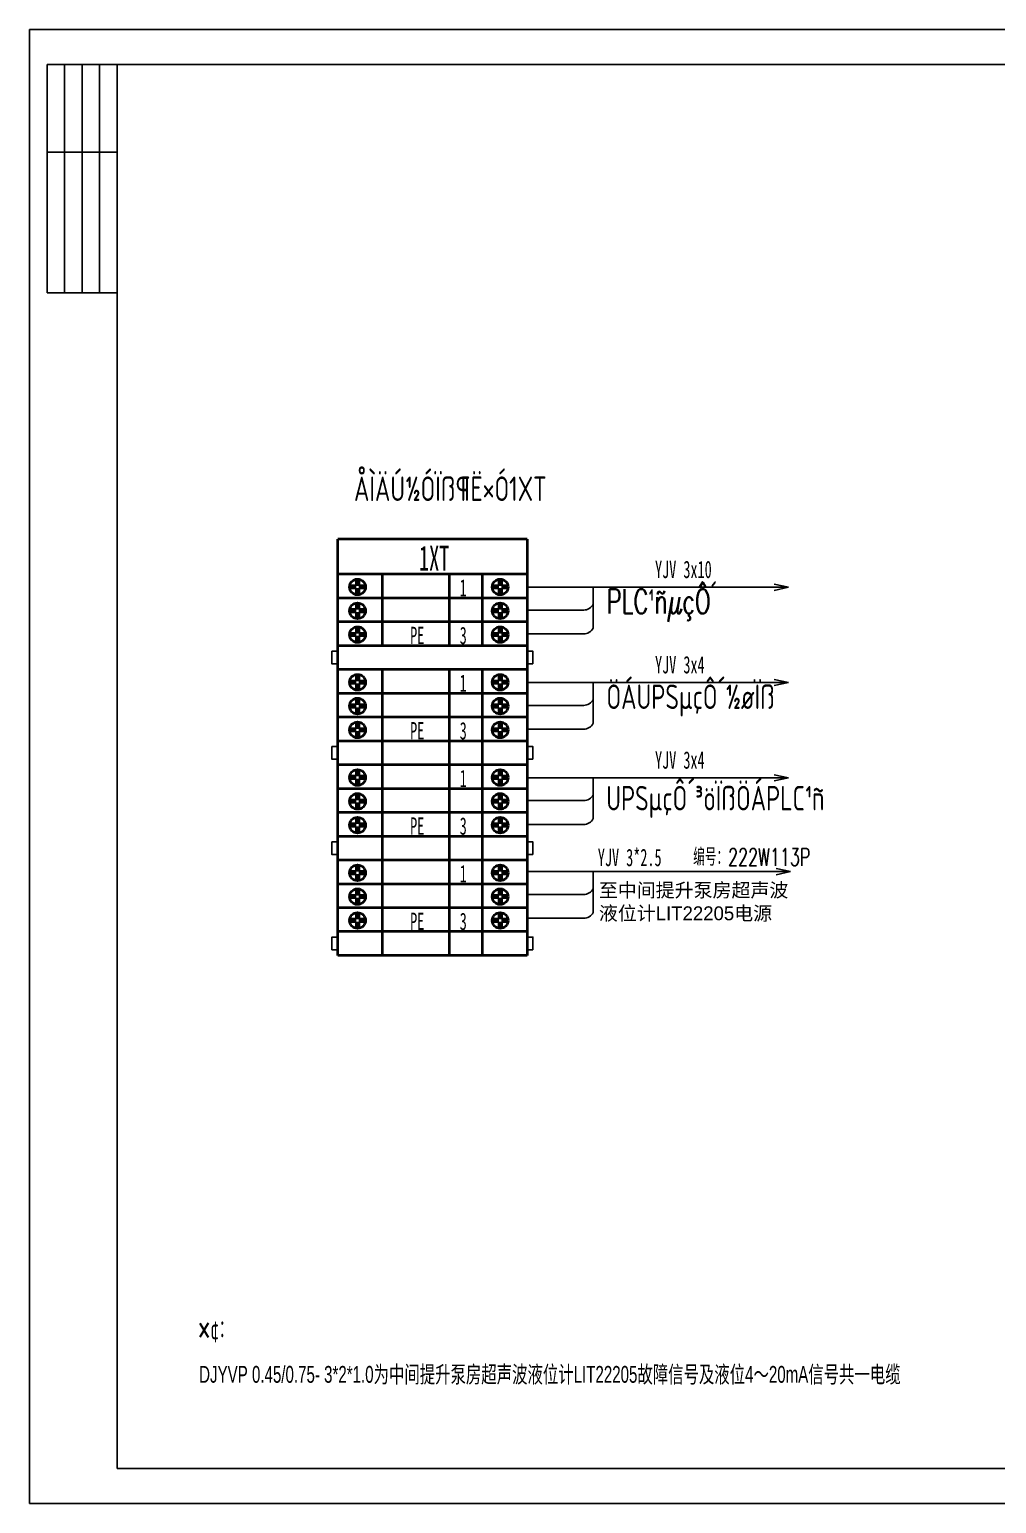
# Model space of a CAD drawing. Header units: millimetres. Extents: x 201 to 11482, y -7821 to 251.
# Drawn here: x 7491.3 to 7767, y -6996.3 to -6576.3 of the extents above; entities that cross this region are included whole.
import ezdxf

# ---------------------------------------------------------------- set-up
doc = ezdxf.new("R2010")
doc.units = ezdxf.units.MM
doc.linetypes.add('CENTER2', pattern=[1.125, 0.75, -0.125, 0.125, -0.125])
doc.layers.add('01', color=3, linetype='Continuous', lineweight=40)
doc.layers.add('SECTION', color=3, linetype='CENTER2', lineweight=9)
doc.layers.add('02', color=7, linetype='Continuous')
doc.layers.add('11', color=7, linetype='Continuous')
doc.styles.add('HZ', font='txt', dxfattribs={"width": 0.67, "bigfont": 'hztxt'})

msp = doc.modelspace()

# ---------------------------------------------------------------- linework, layer by layer
for p, q in [((7491.343, -6576.252), (8085.351, -6576.252)), ((7491.343, -6576.252), (7491.343, -6996.258)), ((7501.343, -6586.252), (7501.343, -6651.253)), ((7506.343, -6586.252), (7506.343, -6651.253)), ((7511.343, -6586.252), (7511.343, -6651.253)), ((7496.343, -6611.253), (7516.343, -6611.253)), ((7496.343, -6651.253), (7516.343, -6651.253)), ((7491.343, -6996.258), (8085.351, -6996.258))]:
    msp.add_line(p, q)
at = {"color": 1}
for p, q in [((7496.343, -6586.252), (7496.343, -6651.253)), ((7496.343, -6586.252), (7516.343, -6586.252)), ((7516.343, -6586.252), (7516.343, -6986.258)), ((7516.343, -6586.252), (7516.343, -6986.258)), ((8075.351, -6586.252), (7516.343, -6586.252)), ((7516.343, -6986.258), (8072.351, -6986.258)), ((7516.343, -6986.258), (8075.351, -6986.258))]:
    msp.add_line(p, q, dxfattribs=at)
for points in [[(7579.231, -6757.029), (7577.577, -6757.029), (7577.577, -6753.421), (7579.231, -6753.421)], [(7634.861, -6757.029), (7633.208, -6757.029), (7633.208, -6753.421), (7634.861, -6753.421)], [(7579.231, -6784.18), (7577.577, -6784.18), (7577.577, -6780.573), (7579.231, -6780.573)], [(7634.861, -6784.18), (7633.208, -6784.18), (7633.208, -6780.573), (7634.861, -6780.573)], [(7579.231, -6811.332), (7577.577, -6811.332), (7577.577, -6807.724), (7579.231, -6807.724)], [(7634.861, -6811.332), (7633.208, -6811.332), (7633.208, -6807.724), (7634.861, -6807.724)], [(7579.231, -6838.483), (7577.577, -6838.483), (7577.577, -6834.876), (7579.231, -6834.876)], [(7634.861, -6838.483), (7633.208, -6838.483), (7633.208, -6834.876), (7634.861, -6834.876)]]:
    msp.add_lwpolyline(points, close=True, dxfattribs=at)
at = {"layer": '01', "color": 1, "linetype": 'Continuous'}
for p, q in [((7579.231, -6840.104), (7579.231, -6721.433)), ((7633.208, -6721.433), (7579.231, -6721.433)), ((7633.208, -6721.433), (7633.208, -6840.104)), ((7633.208, -6731.498), (7579.231, -6731.498)), ((7591.917, -6731.498), (7591.913, -6751.862)), ((7611.111, -6751.862), (7611.111, -6731.498)), ((7620.346, -6731.498), (7620.347, -6751.862)), ((7584.519, -6734.752), (7582.637, -6734.752)), ((7584.519, -6735.459), (7582.637, -6735.459)), ((7584.519, -6732.87), (7584.519, -6734.752)), ((7584.519, -6735.459), (7584.519, -6737.34)), ((7585.226, -6732.87), (7585.226, -6734.752)), ((7587.107, -6734.752), (7585.226, -6734.752)), ((7585.226, -6735.459), (7585.226, -6737.34)), ((7587.107, -6735.459), (7585.226, -6735.459)), ((7625.184, -6734.752), (7623.303, -6734.752)), ((7625.184, -6735.459), (7623.303, -6735.459)), ((7625.184, -6732.87), (7625.184, -6734.752)), ((7625.184, -6735.459), (7625.184, -6737.34)), ((7625.891, -6732.87), (7625.891, -6734.752)), ((7627.772, -6734.752), (7625.891, -6734.752)), ((7625.891, -6735.459), (7625.891, -6737.34)), ((7627.772, -6735.459), (7625.891, -6735.459)), ((7633.208, -6738.286), (7579.231, -6738.286)), ((7584.519, -6739.658), (7584.519, -6741.54)), ((7585.226, -6739.658), (7585.226, -6741.54)), ((7625.184, -6739.658), (7625.184, -6741.54)), ((7625.891, -6739.658), (7625.891, -6741.54)), ((7633.208, -6745.074), (7579.231, -6745.074)), ((7584.519, -6741.54), (7582.637, -6741.54)), ((7584.519, -6742.247), (7582.637, -6742.247)), ((7584.519, -6742.247), (7584.519, -6744.128)), ((7587.107, -6741.54), (7585.226, -6741.54)), ((7587.107, -6742.247), (7585.226, -6742.247)), ((7585.226, -6742.247), (7585.226, -6744.128)), ((7625.184, -6741.54), (7623.303, -6741.54)), ((7625.184, -6742.247), (7623.303, -6742.247)), ((7625.184, -6742.247), (7625.184, -6744.128)), ((7627.772, -6741.54), (7625.891, -6741.54)), ((7627.772, -6742.247), (7625.891, -6742.247)), ((7625.891, -6742.247), (7625.891, -6744.128)), ((7584.519, -6748.328), (7582.637, -6748.328)), ((7584.519, -6749.035), (7582.637, -6749.035)), ((7584.519, -6746.446), (7584.519, -6748.328)), ((7584.519, -6749.035), (7584.519, -6750.916)), ((7585.226, -6746.446), (7585.226, -6748.328)), ((7587.107, -6748.328), (7585.226, -6748.328)), ((7587.107, -6749.035), (7585.226, -6749.035)), ((7585.226, -6749.035), (7585.226, -6750.916)), ((7625.184, -6748.328), (7623.303, -6748.328)), ((7625.184, -6749.035), (7623.303, -6749.035)), ((7625.184, -6746.446), (7625.184, -6748.328)), ((7625.184, -6749.035), (7625.184, -6750.916)), ((7625.891, -6746.446), (7625.891, -6748.328)), ((7627.772, -6748.328), (7625.891, -6748.328)), ((7627.772, -6749.035), (7625.891, -6749.035)), ((7625.891, -6749.035), (7625.891, -6750.916)), ((7633.208, -6751.862), (7579.231, -6751.862)), ((7633.208, -6758.65), (7579.231, -6758.65)), ((7584.519, -6761.903), (7582.637, -6761.903)), ((7584.519, -6760.022), (7584.519, -6761.903)), ((7585.226, -6760.022), (7585.226, -6761.903)), ((7587.107, -6761.903), (7585.226, -6761.903)), ((7591.912, -6758.65), (7591.902, -6840.104)), ((7611.112, -6840.104), (7611.111, -6758.65)), ((7620.347, -6758.65), (7620.349, -6840.104)), ((7625.184, -6761.903), (7623.303, -6761.903)), ((7625.184, -6760.022), (7625.184, -6761.903)), ((7625.891, -6760.022), (7625.891, -6761.903)), ((7627.772, -6761.903), (7625.891, -6761.903)), ((7633.208, -6765.437), (7579.231, -6765.437)), ((7584.519, -6762.61), (7582.637, -6762.61)), ((7584.519, -6762.61), (7584.519, -6764.492)), ((7587.107, -6762.61), (7585.226, -6762.61)), ((7585.226, -6762.61), (7585.226, -6764.492)), ((7625.184, -6762.61), (7623.303, -6762.61)), ((7625.184, -6762.61), (7625.184, -6764.492)), ((7627.772, -6762.61), (7625.891, -6762.61)), ((7625.891, -6762.61), (7625.891, -6764.492)), ((7584.519, -6768.691), (7582.637, -6768.691)), ((7584.519, -6769.398), (7582.637, -6769.398)), ((7584.519, -6766.81), (7584.519, -6768.691)), ((7584.519, -6769.398), (7584.519, -6771.28)), ((7585.226, -6766.81), (7585.226, -6768.691)), ((7587.107, -6768.691), (7585.226, -6768.691)), ((7587.107, -6769.398), (7585.226, -6769.398)), ((7585.226, -6769.398), (7585.226, -6771.28)), ((7625.184, -6768.691), (7623.303, -6768.691)), ((7625.184, -6769.398), (7623.303, -6769.398)), ((7625.184, -6766.81), (7625.184, -6768.691)), ((7625.184, -6769.398), (7625.184, -6771.28)), ((7625.891, -6766.81), (7625.891, -6768.691)), ((7627.772, -6768.691), (7625.891, -6768.691)), ((7627.772, -6769.398), (7625.891, -6769.398)), ((7625.891, -6769.398), (7625.891, -6771.28)), ((7633.208, -6772.225), (7579.231, -6772.225)), ((7584.519, -6773.598), (7584.519, -6775.479)), ((7585.226, -6773.598), (7585.226, -6775.479)), ((7625.184, -6773.598), (7625.184, -6775.479)), ((7625.891, -6773.598), (7625.891, -6775.479)), ((7584.519, -6775.479), (7582.637, -6775.479)), ((7584.519, -6776.186), (7582.637, -6776.186)), ((7584.519, -6776.186), (7584.519, -6778.067)), ((7587.107, -6775.479), (7585.226, -6775.479)), ((7587.107, -6776.186), (7585.226, -6776.186)), ((7585.226, -6776.186), (7585.226, -6778.067)), ((7625.184, -6775.479), (7623.303, -6775.479)), ((7625.184, -6776.186), (7623.303, -6776.186)), ((7625.184, -6776.186), (7625.184, -6778.067)), ((7627.772, -6775.479), (7625.891, -6775.479)), ((7627.772, -6776.186), (7625.891, -6776.186)), ((7625.891, -6776.186), (7625.891, -6778.067)), ((7633.208, -6779.013), (7579.231, -6779.013)), ((7633.208, -6785.801), (7579.231, -6785.801)), ((7584.519, -6787.173), (7584.519, -6789.055)), ((7585.226, -6787.173), (7585.226, -6789.055)), ((7625.184, -6787.173), (7625.184, -6789.055)), ((7625.891, -6787.173), (7625.891, -6789.055)), ((7584.519, -6789.055), (7582.637, -6789.055)), ((7584.519, -6789.762), (7582.637, -6789.762)), ((7584.519, -6789.762), (7584.519, -6791.643)), ((7587.107, -6789.055), (7585.226, -6789.055)), ((7587.107, -6789.762), (7585.226, -6789.762)), ((7585.226, -6789.762), (7585.226, -6791.643)), ((7625.184, -6789.055), (7623.303, -6789.055)), ((7625.184, -6789.762), (7623.303, -6789.762)), ((7625.184, -6789.762), (7625.184, -6791.643)), ((7627.772, -6789.055), (7625.891, -6789.055)), ((7627.772, -6789.762), (7625.891, -6789.762)), ((7625.891, -6789.762), (7625.891, -6791.643)), ((7633.208, -6792.589), (7579.231, -6792.589)), ((7584.519, -6793.961), (7584.519, -6795.843)), ((7585.226, -6793.961), (7585.226, -6795.843)), ((7625.184, -6793.961), (7625.184, -6795.843)), ((7625.891, -6793.961), (7625.891, -6795.843)), ((7633.208, -6799.377), (7579.231, -6799.377)), ((7584.519, -6795.843), (7582.637, -6795.843)), ((7584.519, -6796.55), (7582.637, -6796.55)), ((7584.519, -6796.55), (7584.519, -6798.431)), ((7587.107, -6795.843), (7585.226, -6795.843)), ((7587.107, -6796.55), (7585.226, -6796.55)), ((7585.226, -6796.55), (7585.226, -6798.431)), ((7625.184, -6795.843), (7623.303, -6795.843)), ((7625.184, -6796.55), (7623.303, -6796.55)), ((7625.184, -6796.55), (7625.184, -6798.431)), ((7627.772, -6795.843), (7625.891, -6795.843)), ((7627.772, -6796.55), (7625.891, -6796.55)), ((7625.891, -6796.55), (7625.891, -6798.431)), ((7584.519, -6802.631), (7582.637, -6802.631)), ((7584.519, -6803.338), (7582.637, -6803.338)), ((7584.519, -6800.749), (7584.519, -6802.631)), ((7584.519, -6803.338), (7584.519, -6805.219)), ((7585.226, -6800.749), (7585.226, -6802.631)), ((7587.107, -6802.631), (7585.226, -6802.631)), ((7587.107, -6803.338), (7585.226, -6803.338)), ((7585.226, -6803.338), (7585.226, -6805.219)), ((7625.184, -6802.631), (7623.303, -6802.631)), ((7625.184, -6803.338), (7623.303, -6803.338)), ((7625.184, -6800.749), (7625.184, -6802.631)), ((7625.184, -6803.338), (7625.184, -6805.219)), ((7625.891, -6800.749), (7625.891, -6802.631)), ((7627.772, -6802.631), (7625.891, -6802.631)), ((7627.772, -6803.338), (7625.891, -6803.338)), ((7625.891, -6803.338), (7625.891, -6805.219)), ((7633.208, -6806.165), (7579.231, -6806.165)), ((7633.208, -6812.953), (7579.231, -6812.953)), ((7633.208, -6812.953), (7579.231, -6812.953)), ((7584.519, -6816.206), (7582.637, -6816.206)), ((7584.519, -6814.325), (7584.519, -6816.206)), ((7585.226, -6814.325), (7585.226, -6816.206)), ((7587.107, -6816.206), (7585.226, -6816.206)), ((7625.184, -6816.206), (7623.303, -6816.206)), ((7625.184, -6814.325), (7625.184, -6816.206)), ((7625.891, -6814.325), (7625.891, -6816.206)), ((7627.772, -6816.206), (7625.891, -6816.206)), ((7633.208, -6819.74), (7579.231, -6819.74)), ((7584.519, -6816.913), (7582.637, -6816.913)), ((7584.519, -6816.913), (7584.519, -6818.795)), ((7587.107, -6816.913), (7585.226, -6816.913)), ((7585.226, -6816.913), (7585.226, -6818.795)), ((7625.184, -6816.913), (7623.303, -6816.913)), ((7625.184, -6816.913), (7625.184, -6818.795)), ((7627.772, -6816.913), (7625.891, -6816.913)), ((7625.891, -6816.913), (7625.891, -6818.795)), ((7584.519, -6822.994), (7582.637, -6822.994)), ((7584.519, -6823.701), (7582.637, -6823.701)), ((7584.519, -6821.113), (7584.519, -6822.994)), ((7584.519, -6823.701), (7584.519, -6825.583)), ((7585.226, -6821.113), (7585.226, -6822.994)), ((7587.107, -6822.994), (7585.226, -6822.994)), ((7587.107, -6823.701), (7585.226, -6823.701)), ((7585.226, -6823.701), (7585.226, -6825.583)), ((7625.184, -6822.994), (7623.303, -6822.994)), ((7625.184, -6823.701), (7623.303, -6823.701)), ((7625.184, -6821.113), (7625.184, -6822.994)), ((7625.184, -6823.701), (7625.184, -6825.583)), ((7625.891, -6821.113), (7625.891, -6822.994)), ((7627.772, -6822.994), (7625.891, -6822.994)), ((7627.772, -6823.701), (7625.891, -6823.701)), ((7625.891, -6823.701), (7625.891, -6825.583)), ((7633.208, -6826.528), (7579.231, -6826.528)), ((7584.519, -6827.901), (7584.519, -6829.782)), ((7585.226, -6827.901), (7585.226, -6829.782)), ((7625.184, -6827.901), (7625.184, -6829.782)), ((7625.891, -6827.901), (7625.891, -6829.782)), ((7633.208, -6833.316), (7579.231, -6833.316)), ((7584.519, -6829.782), (7582.637, -6829.782)), ((7584.519, -6830.489), (7582.637, -6830.489)), ((7584.519, -6830.489), (7584.519, -6832.37)), ((7587.107, -6829.782), (7585.226, -6829.782)), ((7587.107, -6830.489), (7585.226, -6830.489)), ((7585.226, -6830.489), (7585.226, -6832.37)), ((7625.184, -6829.782), (7623.303, -6829.782)), ((7625.184, -6830.489), (7623.303, -6830.489)), ((7625.184, -6830.489), (7625.184, -6832.37)), ((7627.772, -6829.782), (7625.891, -6829.782)), ((7627.772, -6830.489), (7625.891, -6830.489)), ((7625.891, -6830.489), (7625.891, -6832.37)), ((7633.208, -6840.104), (7579.231, -6840.104))]:
    msp.add_line(p, q, dxfattribs=at)
for centre in [(7584.872, -6735.105), (7625.537, -6735.105), (7584.872, -6741.893), (7625.537, -6741.893), (7584.872, -6748.681), (7625.537, -6748.681), (7584.872, -6762.257), (7625.537, -6762.257), (7584.872, -6769.045), (7625.537, -6769.045), (7584.872, -6775.833), (7625.537, -6775.833), (7584.872, -6789.408), (7625.537, -6789.408), (7584.872, -6796.196), (7625.537, -6796.196), (7584.872, -6802.984), (7625.537, -6802.984), (7584.872, -6816.56), (7625.537, -6816.56), (7584.872, -6823.348), (7625.537, -6823.348), (7584.872, -6830.136), (7625.537, -6830.136)]:
    msp.add_circle(centre, 2.263, dxfattribs=at)
at = {"layer": '02', "color": 3}
for p, q in [((7633.208, -6735.177), (7707.2, -6735.177)), ((7652.036, -6746.795), (7652.036, -6735.177)), ((7633.208, -6741.68), (7649.391, -6741.68)), ((7633.208, -6748.468), (7649.391, -6748.468)), ((7633.208, -6762.328), (7707.2, -6762.328)), ((7652.036, -6773.947), (7652.036, -6762.328)), ((7633.208, -6768.831), (7649.391, -6768.831)), ((7633.208, -6775.619), (7649.391, -6775.619)), ((7633.208, -6789.48), (7707.2, -6789.48)), ((7652.036, -6801.098), (7652.036, -6789.48)), ((7633.208, -6795.983), (7649.391, -6795.983)), ((7633.208, -6802.771), (7649.391, -6802.771)), ((7633.208, -6816.203), (7707.754, -6816.203)), ((7652.036, -6827.822), (7652.036, -6816.203)), ((7633.208, -6822.706), (7649.391, -6822.706)), ((7633.208, -6829.494), (7649.391, -6829.494))]:
    msp.add_line(p, q, dxfattribs=at)
at = {"layer": '02'}
for p, q in [((7707.754, -6735.177), (7703.604, -6734.295)), ((7707.754, -6735.177), (7703.604, -6736.059)), ((7707.754, -6762.328), (7703.604, -6761.446)), ((7707.754, -6762.328), (7703.604, -6763.21)), ((7707.754, -6789.48), (7703.604, -6788.598)), ((7707.754, -6789.48), (7703.604, -6790.362)), ((7708.308, -6816.203), (7704.158, -6815.321)), ((7708.308, -6816.203), (7704.158, -6817.085))]:
    msp.add_line(p, q, dxfattribs=at)
at = {"layer": '02', "color": 3}
for centre in [(7649.358, -6738.701), (7649.358, -6745.489), (7649.358, -6765.852), (7649.358, -6772.64), (7649.358, -6793.004), (7649.358, -6799.792), (7649.358, -6819.727), (7649.358, -6826.515)]:
    msp.add_arc(centre, 2.979, 269.37289, 333.9906, dxfattribs=at)

# ---------------------------------------------------------------- texts
at = {"layer": '01', "color": 1, "linetype": 'Continuous', "width": 0.6}
for s, height, p in [('1XT', 7.0707, (7602.383, -6730.421)), ('1', 4.949, (7613.99, -6737.812)), ('3', 4.949, (7613.991, -6751.387)), ('1', 4.949, (7613.99, -6764.963)), ('3', 4.949, (7613.99, -6778.539)), ('1', 4.949, (7613.992, -6792.115)), ('3', 4.949, (7613.99, -6805.69)), ('1', 4.949, (7613.992, -6819.266)), ('3', 4.949, (7613.99, -6832.842))]:
    msp.add_text(s, height=height, dxfattribs=at).set_placement(p)
at = {"layer": '01', "color": 2, "linetype": 'Continuous', "width": 0.6}
for p in [(7599.861, -6751.387), (7599.861, -6778.539), (7599.861, -6805.69), (7599.861, -6832.842)]:
    msp.add_text('PE', height=4.9495, dxfattribs=at).set_placement(p)
at = {"layer": '11', "color": 7, "linetype": 'Continuous', "width": 0.6}
for s, p in [('YJV 3x10', (7669.667, -6732.572)), ('YJV 3x4', (7669.667, -6759.723)), ('YJV 3x4', (7669.667, -6786.875)), ('YJV 3*2.5', (7653.356, -6814.648))]:
    msp.add_text(s, height=4.9495, dxfattribs=at).set_placement(p)
at = {"layer": '11', "color": 7, "linetype": 'Continuous', "style": 'HZ', "width": 0.67}
for s, height, p in [('编号：222W113P', 4.94949, (7680.55, -6814.526)), ('×¢：', 6, (7539.173, -6949.455))]:
    msp.add_text(s, height=height, dxfattribs=at).set_placement(p)
at = {"layer": '11', "color": 7, "linetype": 'Continuous', "insert": (7653.665, -6819.502), "char_height": 4.94949, "width": 105.72008, "attachment_point": 1}
msp.add_mtext('{\\fËÎÌå|b0|i0|c134|p2;\\H0.8x;至中间提升泵房超声波\\P液位计LIT22205电源}', dxfattribs=at)
at = {"layer": '11', "color": 7, "linetype": 'Continuous', "insert": (7539.713, -6957.054), "char_height": 6, "width": 268.01993, "attachment_point": 1, "style": 'HZ'}
msp.add_mtext('{\\fￋￎￌ￥|b0|i0|c134|p2;\\H0.8x;DJYVP 0.45/0.75- 3*2*1.0为中间提升泵房超声波液位计LIT22205故障信号及液位4～20mA信号共一电缆}', dxfattribs=at)
at = {"layer": 'SECTION', "color": 3, "style": 'HZ', "width": 0.67}
for s, height, p in [('ÅÌÄÚ½ÓÏß¶Ë×Ó1XT', 6.98805, (7583.859, -6710.61)), ('PLC¹ñµçÔ´', 6.9881, (7655.915, -6742.702)), ('ÖÁUPSµçÔ´½øÏß', 6.98805, (7655.815, -6769.879)), ('UPSµçÔ´³öÏßÖÁPLC¹ñ', 6.98805, (7655.769, -6798.779))]:
    msp.add_text(s, height=height, dxfattribs=at).set_placement(p)

doc.saveas('drawing.dxf')
